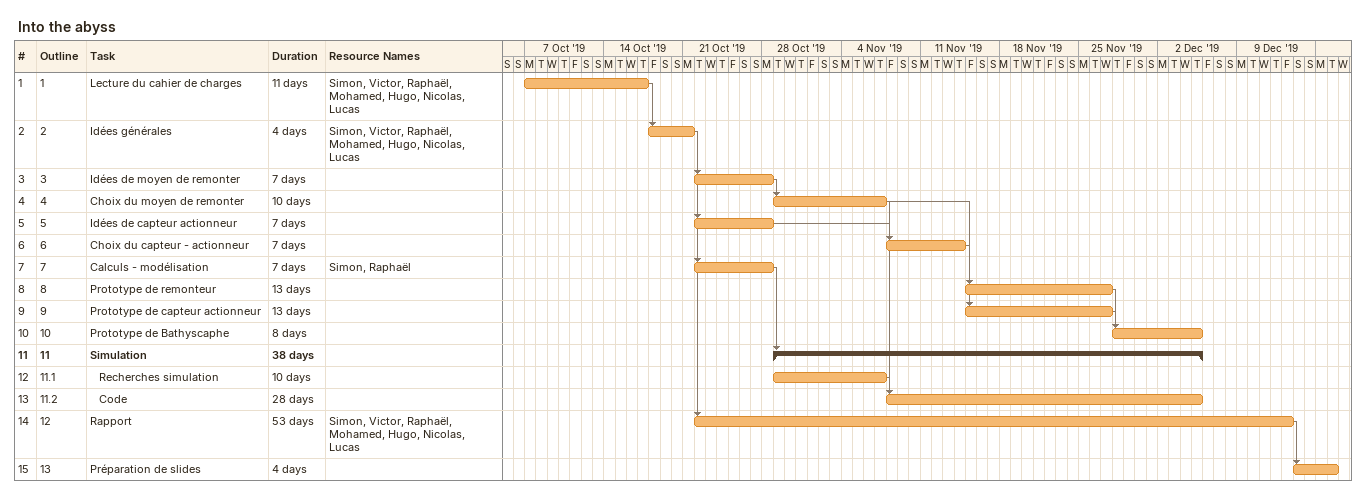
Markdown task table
Into the abyss

| ID | WBS | Task | Duration | Start | Finish | Predecessors | Resources |
|---|---|---|---|---|---|---|---|
| 1 | 1 | Lecture du cahier de charges | 11d | 2019-10-07 | 2019-10-17 |  | Simon, Victor, Raphaël, Mohamed, Hugo, Nicolas, Lucas |
| 2 | 2 | Idées générales | 4d | 2019-10-18 | 2019-10-21 | 1 | Simon, Victor, Raphaël, Mohamed, Hugo, Nicolas, Lucas |
| 3 | 3 | Idées de moyen de remonter | 7d | 2019-10-22 | 2019-10-28 | 2 |  |
| 4 | 4 | Choix du moyen de remonter | 10d | 2019-10-29 | 2019-11-07 | 3 |  |
| 5 | 5 | Idées de capteur actionneur | 7d | 2019-10-22 | 2019-10-28 | 2 |  |
| 6 | 6 | Choix du capteur - actionneur | 7d | 2019-11-08 | 2019-11-14 | 5 |  |
| 7 | 7 | Calculs - modélisation | 7d | 2019-10-22 | 2019-10-28 | 2 | Simon, Raphaël |
| 8 | 8 | Prototype de remonteur | 13d | 2019-11-15 | 2019-11-27 | 4 |  |
| 9 | 9 | Prototype de capteur actionneur | 13d | 2019-11-15 | 2019-11-27 | 6 |  |
| 10 | 10 | Prototype de Bathyscaphe | 8d | 2019-11-28 | 2019-12-05 | 8, 9 |  |
| 11 | 11 | **Simulation** | 38d | 2019-10-29 | 2019-12-05 | 7 |  |
| 12 | 11.1 | Recherches simulation | 10d | 2019-10-29 | 2019-11-07 |  |  |
| 13 | 11.2 | Code | 28d | 2019-11-08 | 2019-12-05 | 4, 12 |  |
| 14 | 12 | Rapport | 53d | 2019-10-22 | 2019-12-13 | 2 | Simon, Victor, Raphaël, Mohamed, Hugo, Nicolas, Lucas |
| 15 | 13 | Préparation de slides | 4d | 2019-12-14 | 2019-12-17 | 14 |  |
